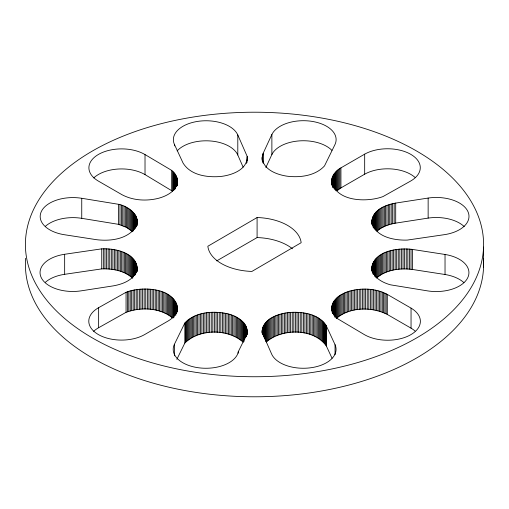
<?xml version="1.0" encoding="UTF-8"?>
<svg xmlns="http://www.w3.org/2000/svg" width="509" height="509" viewBox="0 0 509 509"><rect width="100%" height="100%" fill="white"/><g stroke="black" fill="none" stroke-linecap="round" stroke-linejoin="round"><path stroke-width="0.76" d="M177.482 180.848C177.189 190.99 166.341 196.334 157.745 198.485C145.905 201.271 132.83 200.489 121.975 194.705L98.224 180.994A32.729 18.897 0 0 1 98.74 154.272A32.729 18.897 0 0 1 145.02 154.571L171.692 170.4C175.51 173.423 178.086 178.201 177.482 183.164M177.374 307.544C177.507 313.455 172.933 318.195 168.148 320.988L144.397 334.706A32.729 18.897 0 0 1 98.116 334.407A32.729 18.897 0 0 1 98.631 307.684L126.054 292.287C142.246 285.861 178.074 287.388 177.374 311.4M331.709 180.377C334.827 201.888 367.129 202.607 383.016 196.563L410.439 181.166A32.729 18.897 0 0 0 410.96 154.45A32.729 18.897 0 0 0 364.673 154.151L340.928 167.862C335.005 171.075 330.366 177.514 331.76 184.544M331.804 307.341C331.524 311.845 334.222 315.955 337.582 318.717L364.253 334.547A32.729 18.897 0 0 0 410.534 334.846A32.729 18.897 0 0 0 411.049 308.123L387.298 294.412C376.444 288.628 363.375 287.846 351.528 290.633C342.156 292.77 330.265 299.457 331.855 310.738M262.192 157.828L263.185 153.234L271.876 134.503A32.729 18.897 0 0 1 312.214 121.403A32.729 18.897 0 0 1 334.909 144.69L324.494 165.94C315.141 176.019 299.928 177.787 286.936 176.171C276.82 174.632 263.172 169.701 262.192 157.828L262.192 160.138M371.914 266.824C371.545 276.871 382.164 282.584 390.581 284.843L427.388 290.855A32.729 18.897 0 0 0 467.726 277.749A32.729 18.897 0 0 0 445.031 254.462L412.589 249.442C397.847 247.438 370.813 251.02 371.914 270.985M262.16 333.261C261.461 318.787 278.887 313.2 290.633 312.386C303.377 311.705 319.168 314.104 326.352 325.951L335.043 344.682L335.043 354.703M371.933 220.919C373.148 209.606 385.949 204.752 395.703 203.078L428.145 198.058A32.729 18.897 0 0 1 467.968 211.674A32.729 18.897 0 0 1 444.376 234.668L407.295 240.083C394.081 240.547 373.841 236.806 371.933 220.919L371.945 224.164M136.889 269.865C137.538 252.801 115.149 248.182 101.736 248.85L64.656 254.271A32.729 18.897 0 0 0 41.07 277.265A32.729 18.897 0 0 0 80.893 290.881L113.335 285.861C122.682 284.2 134.141 280.02 136.889 269.865L136.889 271.405M174.39 144.346L183.081 163.077C190.621 175.351 207.182 177.571 220.384 176.502C231.43 175.37 247.686 169.898 247.183 156.384L237.798 134.974A32.729 18.897 0 0 0 197.976 121.352A32.729 18.897 0 0 0 174.39 144.346L174.39 145.886M238.288 351.725L237.448 354.461A32.729 18.897 0 0 1 197.11 367.562A32.729 18.897 0 0 1 174.415 344.275L184.831 323.024C194.992 312.246 211.617 310.795 225.462 313.334C235.737 314.963 250.822 323.266 246.14 335.73L238.288 351.725L238.288 353.271M265.857 167.512L271.876 154.545L271.876 134.503M176.846 359.36L184.831 343.066C199.967 328.483 227.618 328.515 243.283 342.271L243.283 322.229M332.033 358.241L326.352 345.993C313.143 327.936 282.571 328.184 266.277 341.965L266.277 321.923M336.188 318.558C350.033 306.768 371.5 306.545 387.298 314.454L411.049 328.165A32.729 18.897 0 0 1 415.064 331.06M463.909 282.635A32.729 18.897 0 0 0 445.031 274.504L412.589 269.484C400.208 267.899 386.229 269.541 376.552 278.079L376.552 258.038M464.246 226.607A32.729 18.897 0 0 0 428.145 218.1L395.703 223.12C388.921 224.278 382.062 226.62 376.883 231.296L376.883 211.254M414.975 177.38A32.729 18.897 0 0 0 364.673 174.193L340.928 187.904L336.933 190.805L336.933 170.763M257.09 217.534L207.844 246.254A46.758 26.996 0 0 0 250.702 271.386L251.91 271.424L301.156 242.704A46.758 26.996 0 0 0 258.298 217.572L257.09 217.534L257.09 237.576L216.719 260.882M93.631 331.34A32.729 18.897 0 0 1 98.631 327.726L126.054 312.329C141.038 306.889 159.743 307.487 172.462 317.915L172.462 297.873M45.466 282.202A32.729 18.897 0 0 1 64.656 274.313L101.736 268.892C112.616 268.536 124.527 270.623 132.741 278.296M257.09 237.576L258.298 237.614A46.758 26.996 0 0 1 292.497 248.786M81.745 198.287L118.546 204.3C128.637 206.177 142.221 216.471 135.33 227.758C126.633 239.465 110.052 241.336 96.538 239.694L64.096 234.681A32.729 18.897 0 0 1 41.401 211.388A32.729 18.897 0 0 1 81.745 198.287L81.745 218.329A32.729 18.897 0 0 0 45.32 226.371M81.745 218.329L118.546 224.342L126.531 227.428L132.614 231.716L132.614 211.674M93.739 177.927A32.729 18.897 0 0 1 145.02 174.612L172.57 191.219L172.57 171.177M237.798 134.974L237.798 155.016L243.117 167.143M262.148 330.793L262.25 332.644L271.634 354.054A32.729 18.897 0 0 0 311.457 367.67A32.729 18.897 0 0 0 335.043 344.682M483.55 247.094A229.095 132.264 0 0 1 136.049 357.693A229.095 132.264 0 0 1 143.901 128.65A229.095 132.264 0 0 1 483.55 247.094L483.55 267.136M445.031 254.462L445.031 274.504M428.145 198.058L428.145 218.1M412.589 249.442L412.589 269.484M411.024 249.238L411.024 269.28M411.049 308.123L411.049 328.165M409.44 249.079L409.44 269.121M407.843 248.965L407.843 269.007M406.246 248.895L406.246 268.937M404.636 248.876L404.636 268.911M403.033 248.895L403.033 268.937M401.429 248.965L401.429 269M399.832 249.073L399.832 269.115M398.254 249.232L398.254 269.274M396.683 249.435L396.683 269.477M395.703 203.078L395.703 223.12M395.137 249.684L395.137 269.719M394.17 203.352L394.17 223.394M393.61 249.97L393.61 270.012M392.655 203.67L392.655 223.712M392.108 250.301L392.108 270.343M391.179 204.033L391.179 224.075M390.638 250.676L390.638 270.718M389.729 204.433L389.729 224.475M389.207 251.096L389.207 271.138M388.322 204.879L388.322 224.921M387.807 251.548L387.807 271.59M387.298 294.412L387.298 314.454M386.948 205.362L386.948 225.398M386.452 252.044L386.452 272.086M386.121 293.788L386.121 313.824M385.618 205.878L385.618 225.92M385.135 252.579L385.135 272.62M384.887 293.19L384.887 313.232M384.333 206.438L384.333 226.48M383.869 253.151L383.869 273.193M383.608 292.63L383.608 312.672M383.099 207.029L383.099 227.071M382.647 253.756L382.647 273.797M382.278 292.109L382.278 312.151M381.922 207.659L381.922 227.701M381.483 254.392L381.483 274.434M380.91 291.625L380.91 311.667M380.789 208.321L380.789 228.363M380.376 255.066L380.376 275.108M379.72 209.008L379.72 229.05M379.498 291.18L379.498 311.222M379.326 255.766L379.326 275.808M378.709 209.733L378.709 229.775M378.333 256.498L378.333 276.54M378.053 290.779L378.053 310.814M377.761 210.478L377.761 230.52M377.411 257.255L377.411 277.297M376.577 290.41L376.577 310.452M376.062 212.056L376.062 230.558M375.757 258.846L375.757 277.341M375.318 212.877L375.318 229.833M375.031 259.673L375.031 276.629M375.069 290.092L375.069 310.134M374.643 213.716L374.643 229.133M374.382 260.519L374.382 275.935M374.039 214.575L374.039 228.452M373.797 261.384L373.797 274.491M373.504 215.453L373.504 227.784M373.536 289.818L373.536 309.854M373.294 262.262L373.294 273.829M373.052 216.344L373.052 227.135M372.862 263.159L372.862 273.95M372.671 217.241L372.671 225.722M372.512 264.063L372.512 272.544M372.372 218.151L372.372 225.862M372.232 264.979L372.232 271.144M372.143 219.074L372.143 224.469M371.996 219.996L372.034 224.316M372.034 265.895L372.034 271.291M371.977 289.583L371.977 309.625M370.406 289.392L370.406 309.434M368.821 289.246L368.821 309.287M367.224 289.15L367.224 309.192M365.621 289.093L365.621 309.135M364.673 154.151L364.673 174.193M364.011 289.087L364.011 309.128M362.408 289.125L362.408 309.167M360.811 289.207L360.811 309.249M359.214 289.335L359.214 309.377M357.636 289.506L357.636 309.548M356.077 289.723L356.077 309.765M354.538 289.984L354.538 310.026M353.017 290.289L353.017 310.331M351.528 290.633L351.528 310.675M350.071 291.021L350.071 311.063M348.646 291.453L348.646 311.495M347.259 291.924L347.259 311.966M345.916 292.433L345.916 312.475M344.618 292.974L344.618 313.016M343.365 293.559L343.365 313.601M342.169 294.177L342.169 314.218M341.024 294.826L341.024 314.867M340.928 167.862L340.928 187.904M339.84 168.543L339.84 188.584M339.929 295.506L339.929 315.548M338.899 296.219L338.899 316.261M338.809 169.255L338.809 189.297M337.931 296.957L337.931 316.999M337.836 169.993L337.836 190.035M337.028 297.72L337.028 317.762M336.188 298.516L336.188 317.788M336.093 171.552L336.093 190.824M335.418 299.33L335.418 317.056M335.323 172.366L335.323 190.092M334.718 300.164L334.718 317.12M334.623 173.2L334.623 189.386M333.993 174.053L333.993 188.699M334.089 301.016L334.089 315.663M333.535 301.888L333.535 314.218M333.44 174.924L333.44 187.261M333.051 302.772L333.051 313.563M332.962 175.809L332.962 187.369M332.797 185.887L332.797 187.433M332.651 303.669L332.651 313.69M332.555 176.706L332.555 185.187M332.32 304.579L332.32 312.284M332.231 177.616L332.231 185.321M332.218 311.037L332.218 312.577M332.123 184.073L332.123 185.62M332.072 305.495L332.072 310.891M331.976 178.532L331.906 184.697M331.9 306.418L331.9 311.037M331.804 179.454L331.804 184.85M326.352 325.951L326.352 345.993M325.875 325.066L325.875 345.108M325.321 324.195L325.321 344.237M324.697 323.342L324.697 343.384M323.998 322.502L323.998 342.544M323.228 321.688L323.228 341.73M322.394 320.899L322.394 340.941M321.491 320.129L321.491 340.171M320.524 319.391L320.524 339.433M319.499 318.679L319.499 338.72M318.411 317.991L318.411 338.033M317.266 317.342L317.266 337.384M316.07 316.725L316.07 336.767M314.823 316.14L314.823 336.182M313.525 315.593L313.525 335.635M312.182 315.084L312.182 335.126M310.795 314.613L310.795 334.655M309.377 314.18L309.377 334.222M307.92 313.792L307.92 333.834M306.431 313.442L306.431 333.484M304.916 313.137L304.916 333.179M303.377 312.876L303.377 332.918M301.812 312.653L301.812 332.695M300.234 312.481L300.234 332.523M298.643 312.354L298.643 332.396M297.046 312.265L297.046 332.307M295.443 312.227L295.443 332.269M293.833 312.233L293.833 332.275M292.23 312.284L292.23 332.326M290.633 312.386L290.633 332.428M289.042 312.526L289.042 332.568M287.47 312.717L287.47 332.759M285.918 312.946L285.918 332.988M284.385 313.22L284.385 333.261M282.877 313.538L282.877 333.58M281.394 313.9L281.394 333.942M279.95 314.301L279.95 334.343M278.538 314.747L278.538 334.788M277.163 315.23L277.163 335.272M275.833 315.752L275.833 335.794M274.548 316.305L274.548 336.347M273.314 316.903L273.314 336.945M272.137 317.527L272.137 337.569M271.004 318.189L271.004 338.231M269.935 318.882L269.935 338.924M268.924 319.601L268.924 339.643M267.976 320.352L267.976 340.394M267.098 321.128L267.098 341.17M265.533 322.744L265.533 341.246M264.858 323.584L264.858 339.007M264.254 324.449L264.254 337.55M263.719 325.321L263.719 336.882M263.268 326.212L263.268 335.463M263.185 153.234L263.185 163.255M262.886 327.115L262.886 334.05M262.829 154.138L262.829 161.849M262.555 155.054L262.542 162.142M262.587 328.025L262.587 334.19M262.358 155.97L262.358 159.826M262.364 328.941L262.364 332.797M262.237 156.899L262.23 160.297M262.218 329.864L262.218 332.95M247.272 157.306L247.272 160.392M247.183 156.384L247.183 160.233M247.069 160.087L247.069 162.396M247.094 330.214L247.094 334.839M246.973 329.285L246.973 334.687M246.782 328.369L246.782 334.534M246.547 161.913L246.547 163.459M246.509 327.452L246.496 336.366M246.159 326.549L246.159 336.57M245.732 325.652L245.732 337.219M245.23 324.774L245.23 337.881M244.651 323.909L244.651 339.325M244.002 323.062L244.002 341.558M242.494 321.421L242.494 341.463M241.635 320.638L241.635 340.68M240.712 319.881L240.712 339.923M239.72 319.149L239.72 339.191M238.676 318.443L238.676 338.485M237.569 317.775L237.569 337.817M236.405 317.132L236.405 337.174M235.19 316.528L235.19 336.57M233.924 315.955L233.924 335.997M232.613 315.421L232.613 335.463M231.258 314.925L231.258 334.967M229.858 314.467L229.858 334.508M228.426 314.047L228.426 334.089M226.957 313.671L226.957 333.713M225.462 313.334L225.462 333.376M223.935 313.041L223.935 333.083M222.388 312.793L222.388 332.835M220.823 312.59L220.823 332.631M219.239 312.431L219.239 332.472M217.642 312.316L217.642 332.358M216.045 312.246L216.045 332.288M214.435 312.227L214.435 332.269M212.832 312.246L212.832 332.288M211.229 312.316L211.229 332.358M209.632 312.424L209.632 332.466M208.054 312.583L208.054 332.625M206.482 312.787L206.482 332.829M204.936 313.035L204.936 333.077M203.409 313.321L203.409 333.363M201.908 313.659L201.908 333.7M200.438 314.034L200.438 334.076M199.006 314.447L199.006 334.489M197.607 314.906L197.607 334.947M196.245 315.402L196.245 335.444M194.934 315.93L194.934 335.972M193.668 316.503L193.668 336.544M192.447 317.107L192.447 337.149M191.282 317.743L191.282 337.785M190.175 318.418L190.175 338.46M189.125 319.118L189.125 339.159M188.133 319.849L188.133 339.891M187.21 320.606L187.21 340.648M186.351 321.389L186.351 341.431M185.556 322.197L185.556 342.239M184.831 323.024L184.831 343.066M177.418 179.925L177.374 185.015M177.278 178.996L177.278 185.168M177.31 306.622L177.361 311.559M177.202 183.622L177.202 185.168M177.17 305.699L177.17 311.094M177.056 178.08L177.056 185.015M176.947 304.776L176.947 310.942M176.846 311.241L176.846 312.781M176.757 177.17L176.757 186.421M176.648 303.867L176.648 313.118M176.381 176.267L176.381 186.288M176.273 302.963L176.273 313.754M175.929 175.376L175.929 186.943M175.821 302.072L175.821 315.179M175.401 174.504L175.401 188.375M175.293 301.201L175.293 315.071M174.803 173.639L174.803 189.832M174.695 300.335L174.695 315.758M174.415 344.275L174.415 355.836M174.129 172.799L174.129 189.755M174.021 299.496L174.021 317.228M173.384 171.978L173.384 190.481M173.276 298.675L173.276 317.947M171.692 170.4L171.692 190.442M171.584 297.097L171.584 317.139M170.636 296.346L170.636 316.388M169.631 295.627L169.631 315.669M168.562 294.934L168.562 314.976M167.436 294.272L167.436 314.314M166.258 293.642L166.258 313.684M165.024 293.05L165.024 313.092M163.745 292.49L163.745 312.532M162.416 291.969L162.416 312.011M161.048 291.479L161.048 311.521M159.635 291.04L159.635 311.082M158.191 290.633L158.191 310.675M156.708 290.27L156.708 310.312M155.207 289.952L155.207 309.994M153.673 289.672L153.673 309.714M152.115 289.436L152.115 309.478M150.543 289.252L150.543 309.294M148.959 289.106L148.959 309.148M147.362 289.004L147.362 309.046M145.759 288.953L145.759 308.995M145.02 154.571L145.02 174.612M144.149 288.94L144.149 308.982M142.545 288.978L142.545 309.02M140.942 289.061L140.942 309.103M139.351 289.188L139.351 309.23M137.774 289.36L137.774 309.402M137.214 220.467L137.252 222.936M137.099 219.538L137.093 225.557M137.093 267.085L137.099 271.1M136.997 266.162L137.036 271.252M136.902 218.622L136.902 225.557M136.832 265.24L136.832 271.405M136.667 270.782L136.667 272.328M136.628 217.706L136.616 226.62M136.584 264.324L136.584 272.805M136.278 216.802L136.278 226.053M136.259 263.414L136.259 272.665M136.215 289.576L136.215 309.618M135.852 215.905L135.852 227.466M135.858 262.517L135.858 273.308M135.381 261.632L135.381 274.733M135.349 215.027L135.349 228.127M134.777 214.162L134.777 228.808M134.828 260.761L134.828 275.407M134.675 289.844L134.675 309.879M134.128 213.309L134.128 229.502M134.204 259.908L134.204 275.324M133.504 259.068L133.504 276.801M133.403 212.482L133.403 230.984M133.154 290.143L133.154 310.185M132.741 258.254L132.741 277.526M131.901 257.465L131.901 277.507M131.755 210.891L131.755 230.933M131.666 290.493L131.666 310.535M131.004 256.695L131.004 276.737M130.832 210.134L130.832 230.176M130.209 290.881L130.209 310.923M130.037 255.957L130.037 275.999M129.846 209.403L129.846 229.444M129.006 255.244L129.006 275.286M128.796 208.696L128.796 228.738M128.783 291.313L128.783 311.355M127.918 254.557L127.918 274.599M127.689 208.028L127.689 228.07M127.396 291.778L127.396 311.82M126.773 253.908L126.773 273.95M126.531 207.386L126.531 227.428M126.054 292.287L126.054 312.329M125.577 253.291L125.577 273.333M125.316 206.781L125.316 226.823M124.33 252.706L124.33 272.748M124.05 206.209L124.05 226.251M123.032 252.159L123.032 272.2M122.739 205.674L122.739 225.716M121.689 251.65L121.689 271.691M121.377 205.178L121.377 225.22M120.309 251.179L120.309 271.221M119.984 204.72L119.984 224.762M118.883 250.746L118.883 270.788M118.546 204.3L118.546 224.342M117.426 250.358L117.426 270.4M115.937 250.008L115.937 270.05M114.423 249.703L114.423 269.745M112.883 249.442L112.883 269.484M111.318 249.219L111.318 269.261M109.74 249.047L109.74 269.089M108.15 248.92L108.15 268.962M106.553 248.831L106.553 268.873M104.949 248.793L104.949 268.835M103.34 248.799L103.34 268.841M101.736 248.85L101.736 268.892M98.631 307.684L98.631 327.726M64.656 254.271L64.656 274.313M271.876 154.545A32.729 18.897 0 0 1 299.483 140.878A32.729 18.897 0 0 1 331.919 150.378M177.151 150.88A32.729 18.897 0 0 1 209.931 140.936A32.729 18.897 0 0 1 237.798 155.016M483.353 258.483A229.095 132.264 0 0 1 254.341 396.785A229.095 132.264 0 0 1 25.66 258.298"/></g></svg>
